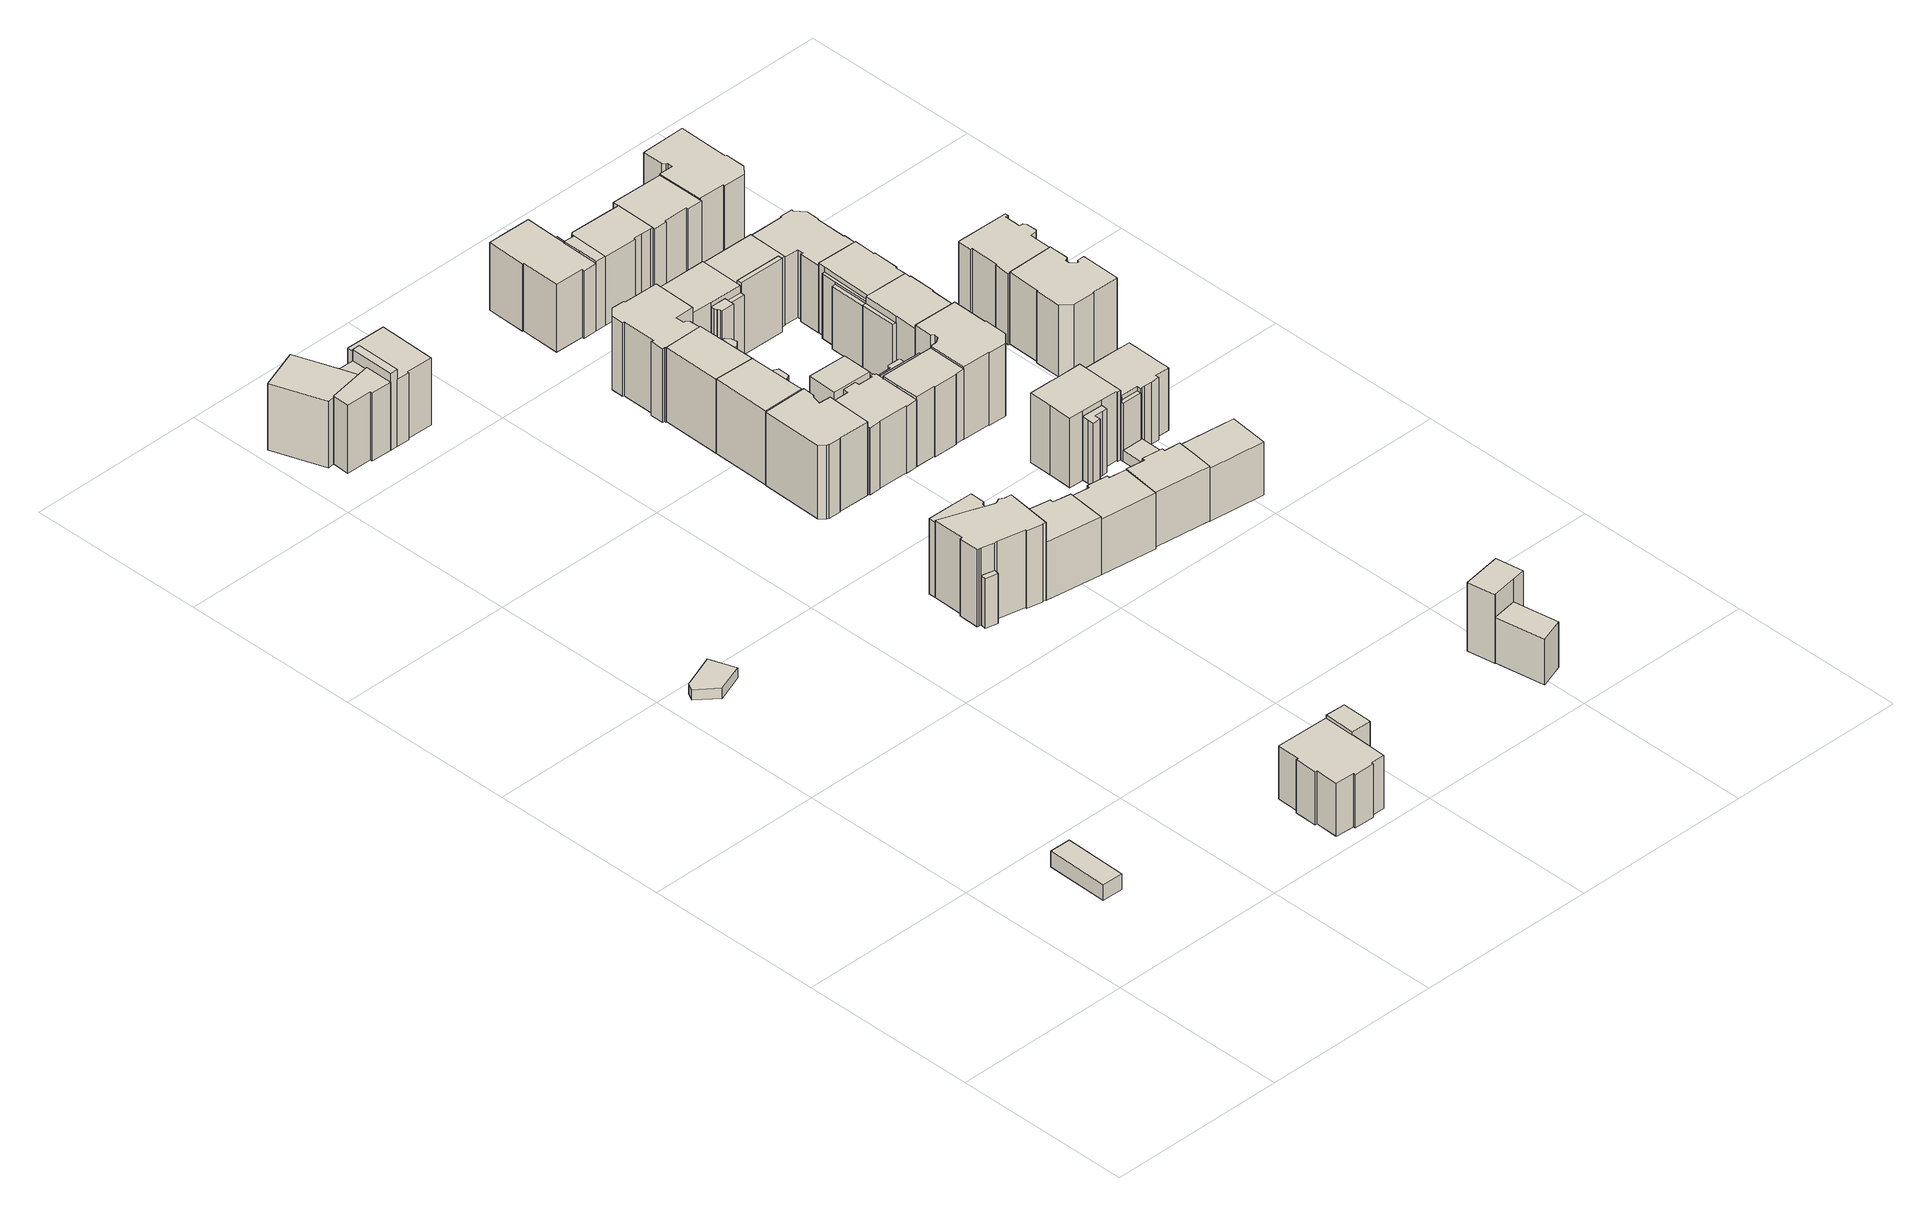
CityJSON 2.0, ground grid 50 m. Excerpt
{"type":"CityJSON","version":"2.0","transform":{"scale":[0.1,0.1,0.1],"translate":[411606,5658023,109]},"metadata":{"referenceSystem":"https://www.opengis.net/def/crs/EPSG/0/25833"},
"CityObjects":{
"building1":{"type":"Building","attributes":{"Dachtyp_tdc":"tdcPolyFlatRoof","Gemeindeschluessel":14612000,"Dachneigung":6.74,"QualitaetDacherkennung":90,"Geometrietyp2DReferenz":"3000","measuredHeight":4.83,"function":"31001_2000","roofType":"2100"},"geometry":[{"type":"Solid","lod":"1","boundaries":[[[[0,1,2,3]],[[4,5,6,7]],[[3,5,4,0]],[[2,6,5,3]],[[1,7,6,2]],[[0,4,7,1]]]]}]},
"building2":{"type":"Building","attributes":{"Dachtyp_tdc":"tdcPolyFlatRoof","Gemeindeschluessel":14612000,"Dachneigung":0,"QualitaetDacherkennung":0,"Geometrietyp2DReferenz":"3000","BezugspunktDach":"2000","measuredHeight":3,"function":"31001_9998"},"geometry":[{"type":"Solid","lod":"1","boundaries":[[[[8,9,10,11,12]],[[13,14,15,16,17]],[[12,14,13,8]],[[11,15,14,12]],[[10,16,15,11]],[[9,17,16,10]],[[8,13,17,9]]]]}]},
"building3":{"type":"Building","attributes":{"Gemeindeschluessel":14612000,"Geometrietyp2DReferenz":"3000","function":"31001_9998","roofType":"9999"},"children":["building3-1","building3-2"]},
"building3-1":{"type":"BuildingPart","attributes":{"Dachtyp_tdc":"tdcCutGableRoof","Dachneigung":0.061,"QualitaetDacherkennung":56,"Geometrietyp2DReferenz":"3000","measuredHeight":18.19,"roofType":"9999"},"parents":["building3"],"geometry":[{"type":"Solid","lod":"1","boundaries":[[[[18,19,20,21]],[[22,23,24,25]],[[21,23,22,18]],[[20,24,23,21]],[[19,25,24,20]],[[18,22,25,19]]]]}]},
"building3-2":{"type":"BuildingPart","attributes":{"Dachtyp_tdc":"tdcCutTentRoof","Dachneigung":0.005,"QualitaetDacherkennung":70,"Geometrietyp2DReferenz":"3000","measuredHeight":18.21,"roofType":"9999"},"parents":["building3"],"geometry":[{"type":"Solid","lod":"1","boundaries":[[[[26,27,28,29,30,31,32,33,34,35,36,37,38]],[[25,39,40,41,42,43,44,45,46,47,48,49,22]],[[38,39,25,26]],[[37,40,39,38]],[[36,41,40,37]],[[35,42,41,36]],[[34,43,42,35]],[[33,44,43,34]],[[32,45,44,33]],[[31,46,45,32]],[[30,47,46,31]],[[29,48,47,30]],[[28,49,48,29]],[[27,22,49,28]],[[26,25,22,27]]]]}]},
"building4":{"type":"Building","attributes":{"Gemeindeschluessel":14612000,"Geometrietyp2DReferenz":"3000","function":"31001_9998","roofType":"9999"},"children":["building4-1","building4-2","building4-3"]},
"building4-1":{"type":"BuildingPart","attributes":{"Dachtyp_tdc":"tdcPolyFlatRoof","Dachneigung":42.49,"QualitaetDacherkennung":87,"Geometrietyp2DReferenz":"3000","measuredHeight":21.3,"roofType":"2100"},"parents":["building4"],"geometry":[{"type":"Solid","lod":"1","boundaries":[[[[50,51,52,53]],[[54,55,56,57]],[[53,55,54,50]],[[52,56,55,53]],[[51,57,56,52]],[[50,54,57,51]]]]}]},
"building4-2":{"type":"BuildingPart","attributes":{"Dachtyp_tdc":"tdcHipAndGableRoof","Dachneigung":41.32,"QualitaetDacherkennung":69,"Geometrietyp2DReferenz":"3000","measuredHeight":22.02,"roofType":"5000"},"parents":["building4"],"geometry":[{"type":"Solid","lod":"1","boundaries":[[[[58,59,60,61,62,63]],[[64,65,57,56,66,67]],[[63,65,64,58]],[[62,57,65,63]],[[61,56,57,62]],[[60,66,56,61]],[[59,67,66,60]],[[58,64,67,59]]]]}]},
"building4-3":{"type":"BuildingPart","attributes":{"Dachtyp_tdc":"tdcPolyFlatRoof","Dachneigung":41.45,"QualitaetDacherkennung":49,"Geometrietyp2DReferenz":"3000","measuredHeight":23.12,"roofType":"2100"},"parents":["building4"],"geometry":[{"type":"Solid","lod":"1","boundaries":[[[[68,69,70,71,72,73]],[[66,55,74,75,76,77]],[[73,55,66,68]],[[72,74,55,73]],[[71,75,74,72]],[[70,76,75,71]],[[69,77,76,70]],[[68,66,77,69]]]]}]},
"building5":{"type":"Building","attributes":{"Gemeindeschluessel":14612000,"Geometrietyp2DReferenz":"3000","function":"31001_9998","roofType":"9999"},"children":["building5-1","building5-2"]},
"building5-1":{"type":"BuildingPart","attributes":{"Dachtyp_tdc":"tdcHipRoof","Dachneigung":43.79,"QualitaetDacherkennung":72,"Geometrietyp2DReferenz":"3000","measuredHeight":22.17,"roofType":"3200"},"parents":["building5"],"geometry":[{"type":"Solid","lod":"1","boundaries":[[[[78,79,80,81,82,83,84,85]],[[86,87,88,89,90,91,92,93]],[[85,87,86,78]],[[84,88,87,85]],[[83,89,88,84]],[[82,90,89,83]],[[81,91,90,82]],[[80,92,91,81]],[[79,93,92,80]],[[78,86,93,79]]]]}]},
"building5-2":{"type":"BuildingPart","attributes":{"Dachtyp_tdc":"tdcPolyFlatRoof","Dachneigung":42.35,"QualitaetDacherkennung":45,"Geometrietyp2DReferenz":"3000","measuredHeight":28.01,"roofType":"2100"},"parents":["building5"],"geometry":[{"type":"Solid","lod":"1","boundaries":[[[[94,95,96,97]],[[90,98,99,92]],[[97,98,90,94]],[[96,99,98,97]],[[95,92,99,96]],[[94,90,92,95]]]]}]},
"building6":{"type":"Building","attributes":{"Gemeindeschluessel":14612000,"Geometrietyp2DReferenz":"3000","function":"31001_9998","roofType":"9999"},"children":["building6-1","building6-2","building6-3"]},
"building6-1":{"type":"BuildingPart","attributes":{"Dachtyp_tdc":"tdcPolyFlatRoof","Dachneigung":0,"QualitaetDacherkennung":9,"Geometrietyp2DReferenz":"3000","measuredHeight":14.39,"roofType":"1000"},"parents":["building6"],"geometry":[{"type":"Solid","lod":"1","boundaries":[[[[100,101,102,103]],[[104,105,106,107]],[[103,105,104,100]],[[102,106,105,103]],[[101,107,106,102]],[[100,104,107,101]]]]}]},
"building6-2":{"type":"BuildingPart","attributes":{"Dachtyp_tdc":"tdcHipAndGableRoof","Dachneigung":23.8,"QualitaetDacherkennung":28,"Geometrietyp2DReferenz":"3000","measuredHeight":25.07,"roofType":"5000"},"parents":["building6"],"geometry":[{"type":"Solid","lod":"1","boundaries":[[[[108,109,110,111,112,113,114,115,116,117,118,119,120,121,122,123,124,125,126,127]],[[128,129,130,131,132,133,134,135,136,137,138,139,140,141,142,104,107,143,144,145]],[[127,129,128,108]],[[126,130,129,127]],[[125,131,130,126]],[[124,132,131,125]],[[123,133,132,124]],[[122,134,133,123]],[[121,135,134,122]],[[120,136,135,121]],[[119,137,136,120]],[[118,138,137,119]],[[117,139,138,118]],[[116,140,139,117]],[[115,141,140,116]],[[114,142,141,115]],[[113,104,142,114]],[[112,107,104,113]],[[111,143,107,112]],[[110,144,143,111]],[[109,145,144,110]],[[108,128,145,109]]]]}]},
"building6-3":{"type":"BuildingPart","attributes":{"Dachtyp_tdc":"tdcGableRoof","Dachneigung":32.92,"QualitaetDacherkennung":68,"Geometrietyp2DReferenz":"3000","measuredHeight":24.28,"roofType":"3100"},"parents":["building6"],"geometry":[{"type":"Solid","lod":"1","boundaries":[[[[146,147,148,149,150,151,152,153,154]],[[155,156,157,158,159,131,160,129,161]],[[154,156,155,146]],[[153,157,156,154]],[[152,158,157,153]],[[151,159,158,152]],[[150,131,159,151]],[[149,160,131,150]],[[148,129,160,149]],[[147,161,129,148]],[[146,155,161,147]]]]}]},
"building7":{"type":"Building","attributes":{"Dachtyp_tdc":"tdcGableRoof","Gemeindeschluessel":14612000,"Dachneigung":33.76,"QualitaetDacherkennung":46,"Geometrietyp2DReferenz":"3000","measuredHeight":19.02,"function":"31001_9998","roofType":"3100"},"geometry":[{"type":"Solid","lod":"1","boundaries":[[[[162,163,164,165,166,167,168,169,170,171]],[[172,173,174,175,176,177,178,179,180,181]],[[171,173,172,162]],[[170,174,173,171]],[[169,175,174,170]],[[168,176,175,169]],[[167,177,176,168]],[[166,178,177,167]],[[165,179,178,166]],[[164,180,179,165]],[[163,181,180,164]],[[162,172,181,163]]]]}]},
"building8":{"type":"Building","attributes":{"Dachtyp_tdc":"tdcFreeFormRoof","Gemeindeschluessel":14612000,"Dachneigung":35.32,"QualitaetDacherkennung":32,"Geometrietyp2DReferenz":"3000","measuredHeight":23.5,"function":"31001_9998","roofType":"5000"},"geometry":[{"type":"Solid","lod":"1","boundaries":[[[[182,183,184,185,186,187,188,189,190,191,192,193,194,195]],[[196,197,198,199,200,201,202,203,204,205,206,207,208,209]],[[195,197,196,182]],[[194,198,197,195]],[[193,199,198,194]],[[192,200,199,193]],[[191,201,200,192]],[[190,202,201,191]],[[189,203,202,190]],[[188,204,203,189]],[[187,205,204,188]],[[186,206,205,187]],[[185,207,206,186]],[[184,208,207,185]],[[183,209,208,184]],[[182,196,209,183]]]]}]},
"building9":{"type":"Building","attributes":{"Gemeindeschluessel":14612000,"Geometrietyp2DReferenz":"3000","function":"31001_9998","roofType":"9999"},"children":["building9-1","building9-2","building9-3"]},
"building9-1":{"type":"BuildingPart","attributes":{"Dachtyp_tdc":"tdcPolyFlatRoof","Dachneigung":0,"QualitaetDacherkennung":53,"Geometrietyp2DReferenz":"3000","measuredHeight":20.27,"roofType":"1000"},"parents":["building9"],"geometry":[{"type":"Solid","lod":"1","boundaries":[[[[210,211,212,213,214,215,216,217]],[[218,219,220,221,222,223,224,225]],[[217,219,218,210]],[[216,220,219,217]],[[215,221,220,216]],[[214,222,221,215]],[[213,223,222,214]],[[212,224,223,213]],[[211,225,224,212]],[[210,218,225,211]]]]}]},
"building9-2":{"type":"BuildingPart","attributes":{"Dachtyp_tdc":"tdcFreeFormRoof","Dachneigung":29.5,"QualitaetDacherkennung":93,"Geometrietyp2DReferenz":"3000","measuredHeight":20.99,"roofType":"5000"},"parents":["building9"],"geometry":[{"type":"Solid","lod":"1","boundaries":[[[[226,227,228,229,230,231]],[[232,233,234,235,220,219]],[[231,233,232,226]],[[230,234,233,231]],[[229,235,234,230]],[[228,220,235,229]],[[227,219,220,228]],[[226,232,219,227]]]]}]},
"building9-3":{"type":"BuildingPart","attributes":{"Dachtyp_tdc":"tdcGableRoof","Dachneigung":30.72,"QualitaetDacherkennung":89,"Geometrietyp2DReferenz":"3000","measuredHeight":23.36,"roofType":"3100"},"parents":["building9"],"geometry":[{"type":"Solid","lod":"1","boundaries":[[[[236,237,238,239,240]],[[241,225,224,242,243]],[[240,225,241,236]],[[239,224,225,240]],[[238,242,224,239]],[[237,243,242,238]],[[236,241,243,237]]]]}]},
"building10":{"type":"Building","attributes":{"Gemeindeschluessel":14612000,"Geometrietyp2DReferenz":"3000","function":"31001_9998","roofType":"9999"},"children":["building10-1","building10-2","building10-3"]},
"building10-1":{"type":"BuildingPart","attributes":{"Dachtyp_tdc":"tdcFreeFormRoof","Dachneigung":29.27,"QualitaetDacherkennung":73,"Geometrietyp2DReferenz":"3000","measuredHeight":21.09,"roofType":"5000"},"parents":["building10"],"geometry":[{"type":"Solid","lod":"1","boundaries":[[[[244,245,246,247,248,249]],[[250,251,252,253,254,255]],[[249,251,250,244]],[[248,252,251,249]],[[247,253,252,248]],[[246,254,253,247]],[[245,255,254,246]],[[244,250,255,245]]]]}]},
"building10-2":{"type":"BuildingPart","attributes":{"Dachtyp_tdc":"tdcPolyFlatRoof","Dachneigung":0,"QualitaetDacherkennung":80,"Geometrietyp2DReferenz":"3000","measuredHeight":20.28,"roofType":"1000"},"parents":["building10"],"geometry":[{"type":"Solid","lod":"1","boundaries":[[[[256,257,258,210,259,260,261]],[[262,263,250,255,218,264,265]],[[261,263,262,256]],[[260,250,263,261]],[[259,255,250,260]],[[210,218,255,259]],[[258,264,218,210]],[[257,265,264,258]],[[256,262,265,257]]]]}]},
"building10-3":{"type":"BuildingPart","attributes":{"Dachtyp_tdc":"tdcGableRoof","Dachneigung":29.33,"QualitaetDacherkennung":86,"Geometrietyp2DReferenz":"3000","measuredHeight":23.15,"roofType":"3100"},"parents":["building10"],"geometry":[{"type":"Solid","lod":"1","boundaries":[[[[266,267,268,269]],[[241,270,271,264]],[[269,270,241,266]],[[268,271,270,269]],[[267,264,271,268]],[[266,241,264,267]]]]}]},
"building11":{"type":"Building","attributes":{"Dachtyp_tdc":"tdcGableRoof","Gemeindeschluessel":14612000,"Dachneigung":30.55,"QualitaetDacherkennung":45,"Geometrietyp2DReferenz":"3000","measuredHeight":18.77,"function":"31001_9998","roofType":"3100"},"geometry":[{"type":"Solid","lod":"1","boundaries":[[[[272,273,274,275,276,277,278,279,280,281]],[[176,175,282,283,284,285,286,287,288,177]],[[281,175,176,272]],[[280,282,175,281]],[[279,283,282,280]],[[278,284,283,279]],[[277,285,284,278]],[[276,286,285,277]],[[275,287,286,276]],[[274,288,287,275]],[[273,177,288,274]],[[272,176,177,273]]]]}]},
"building12":{"type":"Building","attributes":{"Dachtyp_tdc":"tdcFreeFormRoof","Gemeindeschluessel":14612000,"Dachneigung":30.35,"QualitaetDacherkennung":83,"Geometrietyp2DReferenz":"3000","measuredHeight":21.6,"function":"31001_9998","roofType":"5000"},"geometry":[{"type":"Solid","lod":"1","boundaries":[[[[289,290,291,292,293,294,295,296,297,298,299,300,301,302,303,304,305,306,307,308,309]],[[310,311,312,313,314,315,316,317,318,319,320,321,322,323,324,325,326,327,328,329,330]],[[309,311,310,289]],[[308,312,311,309]],[[307,313,312,308]],[[306,314,313,307]],[[305,315,314,306]],[[304,316,315,305]],[[303,317,316,304]],[[302,318,317,303]],[[301,319,318,302]],[[300,320,319,301]],[[299,321,320,300]],[[298,322,321,299]],[[297,323,322,298]],[[296,324,323,297]],[[295,325,324,296]],[[294,326,325,295]],[[293,327,326,294]],[[292,328,327,293]],[[291,329,328,292]],[[290,330,329,291]],[[289,310,330,290]]]]}]},
"building13":{"type":"Building","attributes":{"Dachtyp_tdc":"tdcFreeFormRoof","Gemeindeschluessel":14612000,"Dachneigung":14.75,"QualitaetDacherkennung":33,"Geometrietyp2DReferenz":"3000","measuredHeight":23.11,"function":"31001_9998","roofType":"5000"},"geometry":[{"type":"Solid","lod":"1","boundaries":[[[[331,332,333,334,335,336,337,338,339,340,341,342,343,344,345,346,347,348]],[[349,350,351,352,353,354,355,356,357,358,359,360,361,362,363,364,365,366]],[[348,350,349,331]],[[347,351,350,348]],[[346,352,351,347]],[[345,353,352,346]],[[344,354,353,345]],[[343,355,354,344]],[[342,356,355,343]],[[341,357,356,342]],[[340,358,357,341]],[[339,359,358,340]],[[338,360,359,339]],[[337,361,360,338]],[[336,362,361,337]],[[335,363,362,336]],[[334,364,363,335]],[[333,365,364,334]],[[332,366,365,333]],[[331,349,366,332]]]]}]},
"building14":{"type":"Building","attributes":{"Dachtyp_tdc":"tdcPolyFlatRoof","Gemeindeschluessel":14612000,"Dachneigung":0,"QualitaetDacherkennung":71,"Geometrietyp2DReferenz":"3000","measuredHeight":13.21,"function":"31001_2000","roofType":"1000"},"geometry":[{"type":"Solid","lod":"1","boundaries":[[[[367,368,369,370]],[[371,372,373,374]],[[370,372,371,367]],[[369,373,372,370]],[[368,374,373,369]],[[367,371,374,368]]]]}]},
"building15":{"type":"Building","attributes":{"Dachtyp_tdc":"tdcPolyFlatRoof","Gemeindeschluessel":14612000,"Dachneigung":5.92,"QualitaetDacherkennung":74,"Geometrietyp2DReferenz":"3000","measuredHeight":20.25,"function":"31001_2000","roofType":"2100"},"geometry":[{"type":"Solid","lod":"1","boundaries":[[[[375,376,377,378,379,380]],[[381,382,383,384,385,386]],[[380,382,381,375]],[[379,383,382,380]],[[378,384,383,379]],[[377,385,384,378]],[[376,386,385,377]],[[375,381,386,376]]]]}]},
"building16":{"type":"Building","attributes":{"Gemeindeschluessel":14612000,"Geometrietyp2DReferenz":"3000","function":"31001_9998","roofType":"9999"},"children":["building16-1","building16-2"]},
"building16-1":{"type":"BuildingPart","attributes":{"Dachtyp_tdc":"tdcPolyFlatRoof","Dachneigung":5.54,"QualitaetDacherkennung":67,"Geometrietyp2DReferenz":"3000","measuredHeight":2.91,"roofType":"2100"},"parents":["building16"],"geometry":[{"type":"Solid","lod":"1","boundaries":[[[[387,388,389,390]],[[391,392,393,394]],[[390,392,391,387]],[[389,393,392,390]],[[388,394,393,389]],[[387,391,394,388]]]]}]},
"building16-2":{"type":"BuildingPart","attributes":{"Dachtyp_tdc":"tdcPolyFlatRoof","Dachneigung":0,"QualitaetDacherkennung":59,"Geometrietyp2DReferenz":"3000","measuredHeight":2.88,"roofType":"1000"},"parents":["building16"],"geometry":[{"type":"Solid","lod":"1","boundaries":[[[[395,396,397,398,399]],[[400,401,402,394,393]],[[399,401,400,395]],[[398,402,401,399]],[[397,394,402,398]],[[396,393,394,397]],[[395,400,393,396]]]]}]},
"building17":{"type":"Building","attributes":{"Dachtyp_tdc":"tdcGableRoof","Gemeindeschluessel":14612000,"Dachneigung":31.24,"QualitaetDacherkennung":45,"Geometrietyp2DReferenz":"3000","measuredHeight":17.64,"function":"31001_9998","roofType":"3100"},"geometry":[{"type":"Solid","lod":"1","boundaries":[[[[403,404,405,406,407,408,409,410,411,412]],[[413,414,415,416,417,418,419,420,421,422]],[[412,414,413,403]],[[411,415,414,412]],[[410,416,415,411]],[[409,417,416,410]],[[408,418,417,409]],[[407,419,418,408]],[[406,420,419,407]],[[405,421,420,406]],[[404,422,421,405]],[[403,413,422,404]]]]}]},
"building18":{"type":"Building","attributes":{"Gemeindeschluessel":14612000,"Geometrietyp2DReferenz":"3000","function":"31001_9998","roofType":"9999"},"children":["building18-1","building18-2","building18-3"]},
"building18-1":{"type":"BuildingPart","attributes":{"Dachtyp_tdc":"tdcPolyFlatRoof","Dachneigung":39.55,"QualitaetDacherkennung":62,"Geometrietyp2DReferenz":"3000","measuredHeight":19.07,"roofType":"2100"},"parents":["building18"],"geometry":[{"type":"Solid","lod":"1","boundaries":[[[[423,424,425,426,427,428,429]],[[430,431,432,433,434,435,436]],[[429,431,430,423]],[[428,432,431,429]],[[427,433,432,428]],[[426,434,433,427]],[[425,435,434,426]],[[424,436,435,425]],[[423,430,436,424]]]]}]},
"building18-2":{"type":"BuildingPart","attributes":{"Dachtyp_tdc":"tdcGableRoof","Dachneigung":46.96,"QualitaetDacherkennung":78,"Geometrietyp2DReferenz":"3000","measuredHeight":22.94,"roofType":"3100"},"parents":["building18"],"geometry":[{"type":"Solid","lod":"1","boundaries":[[[[437,438,439,440,441,442,443,444,445]],[[446,447,448,449,450,451,452,436,435]],[[445,447,446,437]],[[444,448,447,445]],[[443,449,448,444]],[[442,450,449,443]],[[441,451,450,442]],[[440,452,451,441]],[[439,436,452,440]],[[438,435,436,439]],[[437,446,435,438]]]]}]},
"building18-3":{"type":"BuildingPart","attributes":{"Dachtyp_tdc":"tdcHipAndGableRoof","Dachneigung":43.95,"QualitaetDacherkennung":66,"Geometrietyp2DReferenz":"3000","measuredHeight":22.92,"roofType":"5000"},"parents":["building18"],"geometry":[{"type":"Solid","lod":"1","boundaries":[[[[453,454,455,456,457,458,459,460,461,462,463]],[[464,465,466,430,467,451,468,469,470,471,472]],[[463,465,464,453]],[[462,466,465,463]],[[461,430,466,462]],[[460,467,430,461]],[[459,451,467,460]],[[458,468,451,459]],[[457,469,468,458]],[[456,470,469,457]],[[455,471,470,456]],[[454,472,471,455]],[[453,464,472,454]]]]}]},
"building19":{"type":"Building","attributes":{"Gemeindeschluessel":14612000,"Geometrietyp2DReferenz":"3000","function":"31001_9998","roofType":"9999"},"children":["building19-1","building19-2","building19-3"]},
"building19-1":{"type":"BuildingPart","attributes":{"Dachtyp_tdc":"tdcFreeFormRoof","Dachneigung":62.9,"QualitaetDacherkennung":23,"Geometrietyp2DReferenz":"3000","measuredHeight":19.61,"roofType":"5000"},"parents":["building19"],"geometry":[{"type":"Solid","lod":"1","boundaries":[[[[473,474,475,476,477,478,479,480]],[[481,482,321,483,484,485,486,487]],[[480,482,481,473]],[[479,321,482,480]],[[478,483,321,479]],[[477,484,483,478]],[[476,485,484,477]],[[475,486,485,476]],[[474,487,486,475]],[[473,481,487,474]]]]}]},
"building19-2":{"type":"BuildingPart","attributes":{"Dachtyp_tdc":"tdcGableRoof","Dachneigung":30.04,"QualitaetDacherkennung":86,"Geometrietyp2DReferenz":"3000","measuredHeight":22.16,"roofType":"3100"},"parents":["building19"],"geometry":[{"type":"Solid","lod":"1","boundaries":[[[[488,489,490,491,492,493,494,495,496,497,498]],[[499,500,501,502,503,504,505,322,506,507,508]],[[498,500,499,488]],[[497,501,500,498]],[[496,502,501,497]],[[495,503,502,496]],[[494,504,503,495]],[[493,505,504,494]],[[492,322,505,493]],[[491,506,322,492]],[[490,507,506,491]],[[489,508,507,490]],[[488,499,508,489]]]]}]},
"building19-3":{"type":"BuildingPart","attributes":{"Dachtyp_tdc":"tdcPolyFlatRoof","Dachneigung":29.62,"QualitaetDacherkennung":59,"Geometrietyp2DReferenz":"3000","measuredHeight":19.59,"roofType":"2100"},"parents":["building19"],"geometry":[{"type":"Solid","lod":"1","boundaries":[[[[509,510,511,512,513]],[[507,482,481,514,508]],[[513,482,507,509]],[[512,481,482,513]],[[511,514,481,512]],[[510,508,514,511]],[[509,507,508,510]]]]}]},
"building20":{"type":"Building","attributes":{"Gemeindeschluessel":14612000,"Geometrietyp2DReferenz":"3000","function":"31001_9998","roofType":"9999"},"children":["building20-1","building20-2","building20-3"]},
"building20-1":{"type":"BuildingPart","attributes":{"Dachtyp_tdc":"tdcGableRoof","Dachneigung":22.65,"QualitaetDacherkennung":37,"Geometrietyp2DReferenz":"3000","measuredHeight":19.64,"roofType":"3100"},"parents":["building20"],"geometry":[{"type":"Solid","lod":"1","boundaries":[[[[515,516,517,518,519,520,521,522,523,524]],[[525,526,527,528,529,530,531,532,533,534]],[[524,526,525,515]],[[523,527,526,524]],[[522,528,527,523]],[[521,529,528,522]],[[520,530,529,521]],[[519,531,530,520]],[[518,532,531,519]],[[517,533,532,518]],[[516,534,533,517]],[[515,525,534,516]]]]}]},
"building20-2":{"type":"BuildingPart","attributes":{"Dachtyp_tdc":"tdcGableRoof","Dachneigung":30.23,"QualitaetDacherkennung":62,"Geometrietyp2DReferenz":"3000","measuredHeight":22.25,"roofType":"3100"},"parents":["building20"],"geometry":[{"type":"Solid","lod":"1","boundaries":[[[[535,536,537,538,539]],[[540,541,525,542,543]],[[539,541,540,535]],[[538,525,541,539]],[[537,542,525,538]],[[536,543,542,537]],[[535,540,543,536]]]]}]},
"building20-3":{"type":"BuildingPart","attributes":{"Dachtyp_tdc":"tdcPolyFlatRoof","Dachneigung":53.94,"QualitaetDacherkennung":53,"Geometrietyp2DReferenz":"3000","measuredHeight":19.21,"roofType":"2100"},"parents":["building20"],"geometry":[{"type":"Solid","lod":"1","boundaries":[[[[544,545,546,547]],[[527,526,541,548]],[[547,526,527,544]],[[546,541,526,547]],[[545,548,541,546]],[[544,527,548,545]]]]}]},
"building21":{"type":"Building","attributes":{"Dachtyp_tdc":"tdcPolyFlatRoof","Gemeindeschluessel":14612000,"Dachneigung":14.79,"QualitaetDacherkennung":76,"Geometrietyp2DReferenz":"3000","measuredHeight":7.62,"function":"31001_9998","roofType":"2100"},"geometry":[{"type":"Solid","lod":"1","boundaries":[[[[549,550,551,552]],[[553,554,555,556]],[[552,554,553,549]],[[551,555,554,552]],[[550,556,555,551]],[[549,553,556,550]]]]}]},
"building22":{"type":"Building","attributes":{"Gemeindeschluessel":14612000,"Geometrietyp2DReferenz":"3000","function":"31001_9998","roofType":"9999"},"children":["building22-1","building22-2"]},
"building22-1":{"type":"BuildingPart","attributes":{"Dachtyp_tdc":"tdcFreeFormRoof","Dachneigung":44.41,"QualitaetDacherkennung":15,"Geometrietyp2DReferenz":"3000","measuredHeight":19.78,"roofType":"5000"},"parents":["building22"],"geometry":[{"type":"Solid","lod":"1","boundaries":[[[[557,558,559,560,561,562,563,564,565]],[[566,567,568,569,570,571,572,573,574]],[[565,567,566,557]],[[564,568,567,565]],[[563,569,568,564]],[[562,570,569,563]],[[561,571,570,562]],[[560,572,571,561]],[[559,573,572,560]],[[558,574,573,559]],[[557,566,574,558]]]]}]},
"building22-2":{"type":"BuildingPart","attributes":{"Dachtyp_tdc":"tdcGableRoof","Dachneigung":33.05,"QualitaetDacherkennung":78,"Geometrietyp2DReferenz":"3000","measuredHeight":22.33,"roofType":"3100"},"parents":["building22"],"geometry":[{"type":"Solid","lod":"1","boundaries":[[[[575,576,577,578,579,580,581,582,583,584,585,586]],[[587,574,573,588,589,590,591,592,593,594,595,596]],[[586,574,587,575]],[[585,573,574,586]],[[584,588,573,585]],[[583,589,588,584]],[[582,590,589,583]],[[581,591,590,582]],[[580,592,591,581]],[[579,593,592,580]],[[578,594,593,579]],[[577,595,594,578]],[[576,596,595,577]],[[575,587,596,576]]]]}]},
"building23":{"type":"Building","attributes":{"Dachtyp_tdc":"tdcFreeFormRoof","Gemeindeschluessel":14612000,"Dachneigung":40.76,"QualitaetDacherkennung":70,"Geometrietyp2DReferenz":"3000","measuredHeight":22.9,"function":"31001_9998","roofType":"5000"},"geometry":[{"type":"Solid","lod":"1","boundaries":[[[[597,598,599,600,601,602,603,604,605,606,607]],[[450,448,608,609,610,611,612,613,614,615,616]],[[607,448,450,597]],[[606,608,448,607]],[[605,609,608,606]],[[604,610,609,605]],[[603,611,610,604]],[[602,612,611,603]],[[601,613,612,602]],[[600,614,613,601]],[[599,615,614,600]],[[598,616,615,599]],[[597,450,616,598]]]]}]},
"building24":{"type":"Building","attributes":{"Dachtyp_tdc":"tdcGableRoof","Gemeindeschluessel":14612000,"Dachneigung":31.15,"QualitaetDacherkennung":67,"Geometrietyp2DReferenz":"3000","measuredHeight":17.13,"function":"31001_9998","roofType":"3100"},"geometry":[{"type":"Solid","lod":"1","boundaries":[[[[617,618,619,620]],[[621,622,623,624]],[[620,622,621,617]],[[619,623,622,620]],[[618,624,623,619]],[[617,621,624,618]]]]}]},
"building25":{"type":"Building","attributes":{"Dachtyp_tdc":"tdcFreeFormRoof","Gemeindeschluessel":14612000,"Dachneigung":42.02,"QualitaetDacherkennung":23,"Geometrietyp2DReferenz":"3000","measuredHeight":24.16,"function":"31001_9998","roofType":"5000"},"geometry":[{"type":"Solid","lod":"1","boundaries":[[[[625,626,627,628,629,630,631,632,633,634,635,636,637,638]],[[639,640,641,642,643,644,645,646,647,648,649,650,651,652]],[[638,640,639,625]],[[637,641,640,638]],[[636,642,641,637]],[[635,643,642,636]],[[634,644,643,635]],[[633,645,644,634]],[[632,646,645,633]],[[631,647,646,632]],[[630,648,647,631]],[[629,649,648,630]],[[628,650,649,629]],[[627,651,650,628]],[[626,652,651,627]],[[625,639,652,626]]]]}]},
"building26":{"type":"Building","attributes":{"Gemeindeschluessel":14612000,"Geometrietyp2DReferenz":"3000","function":"31001_9998","roofType":"9999"},"children":["building26-1","building26-2"]},
"building26-1":{"type":"BuildingPart","attributes":{"Dachtyp_tdc":"tdcGableRoof","Dachneigung":69.28,"QualitaetDacherkennung":11,"Geometrietyp2DReferenz":"3000","measuredHeight":6.14,"roofType":"3100"},"parents":["building26"],"geometry":[{"type":"Solid","lod":"1","boundaries":[[[[653,654,655,656]],[[657,658,659,660]],[[656,658,657,653]],[[655,659,658,656]],[[654,660,659,655]],[[653,657,660,654]]]]}]},
"building26-2":{"type":"BuildingPart","attributes":{"Dachtyp_tdc":"tdcPolyFlatRoof","Dachneigung":0,"QualitaetDacherkennung":26,"Geometrietyp2DReferenz":"3000","measuredHeight":16.84,"roofType":"1000"},"parents":["building26"],"geometry":[{"type":"Solid","lod":"1","boundaries":[[[[661,662,663,664,665,666]],[[660,667,668,669,670,671]],[[666,667,660,661]],[[665,668,667,666]],[[664,669,668,665]],[[663,670,669,664]],[[662,671,670,663]],[[661,660,671,662]]]]}]},
"building27":{"type":"Building","attributes":{"Gemeindeschluessel":14612000,"Geometrietyp2DReferenz":"3000","function":"31001_9998","roofType":"9999"},"children":["building27-1","building27-2"]},
"building27-1":{"type":"BuildingPart","attributes":{"Dachtyp_tdc":"tdcGableRoof","Dachneigung":30.6,"QualitaetDacherkennung":77,"Geometrietyp2DReferenz":"3000","measuredHeight":21.9,"roofType":"3100"},"parents":["building27"],"geometry":[{"type":"Solid","lod":"1","boundaries":[[[[672,673,674,675]],[[676,677,540,678]],[[675,677,676,672]],[[674,540,677,675]],[[673,678,540,674]],[[672,676,678,673]]]]}]},
"building27-2":{"type":"BuildingPart","attributes":{"Dachtyp_tdc":"tdcPolyFlatRoof","Dachneigung":12.66,"QualitaetDacherkennung":42,"Geometrietyp2DReferenz":"3000","measuredHeight":21.29,"roofType":"2100"},"parents":["building27"],"geometry":[{"type":"Solid","lod":"1","boundaries":[[[[679,680,681,682]],[[683,677,684,685]],[[682,677,683,679]],[[681,684,677,682]],[[680,685,684,681]],[[679,683,685,680]]]]}]},
"building28":{"type":"Building","attributes":{"Gemeindeschluessel":14612000,"Geometrietyp2DReferenz":"3000","function":"31001_9998","roofType":"9999"},"children":["building28-1","building28-2"]},
"building28-1":{"type":"BuildingPart","attributes":{"Dachtyp_tdc":"tdcGableRoof","Dachneigung":29.46,"QualitaetDacherkennung":74,"Geometrietyp2DReferenz":"3000","measuredHeight":22.21,"roofType":"3100"},"parents":["building28"],"geometry":[{"type":"Solid","lod":"1","boundaries":[[[[686,687,688,689,690,691,692,693,694,695,696]],[[697,698,699,700,701,702,703,704,705,706,707]],[[696,698,697,686]],[[695,699,698,696]],[[694,700,699,695]],[[693,701,700,694]],[[692,702,701,693]],[[691,703,702,692]],[[690,704,703,691]],[[689,705,704,690]],[[688,706,705,689]],[[687,707,706,688]],[[686,697,707,687]]]]}]},
"building28-2":{"type":"BuildingPart","attributes":{"Dachtyp_tdc":"tdcPolyFlatRoof","Dachneigung":44.05,"QualitaetDacherkennung":37,"Geometrietyp2DReferenz":"3000","measuredHeight":18.62,"roofType":"2100"},"parents":["building28"],"geometry":[{"type":"Solid","lod":"1","boundaries":[[[[708,709,710,711]],[[712,704,703,713]],[[711,704,712,708]],[[710,703,704,711]],[[709,713,703,710]],[[708,712,713,709]]]]}]},
"building29":{"type":"Building","attributes":{"Dachtyp_tdc":"tdcFreeFormRoof","Gemeindeschluessel":14612000,"Dachneigung":0.354,"QualitaetDacherkennung":65,"Geometrietyp2DReferenz":"3000","measuredHeight":20.49,"function":"31001_9998","roofType":"5000"},"geometry":[{"type":"Solid","lod":"1","boundaries":[[[[714,715,716,717,718,719,720,721,722,723,724,725,726,727,728,729,730,731,732]],[[670,669,668,667,733,734,735,736,737,738,739,740,741,742,743,744,745,657,671]],[[732,669,670,714]],[[731,668,669,732]],[[730,667,668,731]],[[729,733,667,730]],[[728,734,733,729]],[[727,735,734,728]],[[726,736,735,727]],[[725,737,736,726]],[[724,738,737,725]],[[723,739,738,724]],[[722,740,739,723]],[[721,741,740,722]],[[720,742,741,721]],[[719,743,742,720]],[[718,744,743,719]],[[717,745,744,718]],[[716,657,745,717]],[[715,671,657,716]],[[714,670,671,715]]]]}]},
"building30":{"type":"Building","attributes":{"Gemeindeschluessel":14612000,"Geometrietyp2DReferenz":"3000","function":"31001_9998","roofType":"9999"},"children":["building30-1","building30-2","building30-3"]},
"building30-1":{"type":"BuildingPart","attributes":{"Dachtyp_tdc":"tdcPolyFlatRoof","Dachneigung":48.71,"QualitaetDacherkennung":31,"Geometrietyp2DReferenz":"3000","measuredHeight":18.68,"roofType":"2100"},"parents":["building30"],"geometry":[{"type":"Solid","lod":"1","boundaries":[[[[746,747,748,749]],[[750,751,752,753]],[[749,751,750,746]],[[748,752,751,749]],[[747,753,752,748]],[[746,750,753,747]]]]}]},
"building30-2":{"type":"BuildingPart","attributes":{"Dachtyp_tdc":"tdcGableRoof","Dachneigung":32.9,"QualitaetDacherkennung":87,"Geometrietyp2DReferenz":"3000","measuredHeight":22.2,"roofType":"3100"},"parents":["building30"],"geometry":[{"type":"Solid","lod":"1","boundaries":[[[[754,755,756,757,758,759,760,761,762,763,764]],[[765,766,767,768,769,770,771,772,773,774,775]],[[764,766,765,754]],[[763,767,766,764]],[[762,768,767,763]],[[761,769,768,762]],[[760,770,769,761]],[[759,771,770,760]],[[758,772,771,759]],[[757,773,772,758]],[[756,774,773,757]],[[755,775,774,756]],[[754,765,775,755]]]]}]},
"building30-3":{"type":"BuildingPart","attributes":{"Dachtyp_tdc":"tdcPolyFlatRoof","Dachneigung":0,"QualitaetDacherkennung":53,"Geometrietyp2DReferenz":"3000","measuredHeight":18.77,"roofType":"1000"},"parents":["building30"],"geometry":[{"type":"Solid","lod":"1","boundaries":[[[[776,777,778,779,780]],[[781,775,774,752,751]],[[780,775,781,776]],[[779,774,775,780]],[[778,752,774,779]],[[777,751,752,778]],[[776,781,751,777]]]]}]},
"building31":{"type":"Building","attributes":{"Gemeindeschluessel":14612000,"Geometrietyp2DReferenz":"3000","function":"31001_9998","roofType":"9999"},"children":["building31-1","building31-2"]},
"building31-1":{"type":"BuildingPart","attributes":{"Dachtyp_tdc":"tdcPolyFlatRoof","Dachneigung":0,"QualitaetDacherkennung":0,"Geometrietyp2DReferenz":"3000","measuredHeight":3,"roofType":"9999"},"parents":["building31"],"geometry":[{"type":"Solid","lod":"1","boundaries":[[[[782,783,784,785,786,787]],[[788,789,790,791,792,793]],[[787,789,788,782]],[[786,790,789,787]],[[785,791,790,786]],[[784,792,791,785]],[[783,793,792,784]],[[782,788,793,783]]]]}]},
"building31-2":{"type":"BuildingPart","attributes":{"Dachtyp_tdc":"tdcGableRoof","Dachneigung":31.3,"QualitaetDacherkennung":83,"Geometrietyp2DReferenz":"3000","measuredHeight":22.3,"roofType":"3100"},"parents":["building31"],"geometry":[{"type":"Solid","lod":"1","boundaries":[[[[794,795,603,796,602,797,798,799,800,801,802,803,804,805]],[[793,806,807,808,809,810,811,812,813,814,815,816,817,788]],[[805,806,793,794]],[[804,807,806,805]],[[803,808,807,804]],[[802,809,808,803]],[[801,810,809,802]],[[800,811,810,801]],[[799,812,811,800]],[[798,813,812,799]],[[797,814,813,798]],[[602,815,814,797]],[[796,816,815,602]],[[603,817,816,796]],[[795,788,817,603]],[[794,793,788,795]]]]}]},
"building32":{"type":"Building","attributes":{"Dachtyp_tdc":"tdcFreeFormRoof","Gemeindeschluessel":14612000,"Dachneigung":39.89,"QualitaetDacherkennung":31,"Geometrietyp2DReferenz":"3000","measuredHeight":21.89,"function":"31001_9998","roofType":"5000"},"geometry":[{"type":"Solid","lod":"1","boundaries":[[[[818,819,820,821,822,823,824,825,826,827,828,829,830,831,832,833,834]],[[835,836,837,838,839,840,841,842,843,844,845,846,847,848,849,850,851]],[[834,836,835,818]],[[833,837,836,834]],[[832,838,837,833]],[[831,839,838,832]],[[830,840,839,831]],[[829,841,840,830]],[[828,842,841,829]],[[827,843,842,828]],[[826,844,843,827]],[[825,845,844,826]],[[824,846,845,825]],[[823,847,846,824]],[[822,848,847,823]],[[821,849,848,822]],[[820,850,849,821]],[[819,851,850,820]],[[818,835,851,819]]]]}]},
"building33":{"type":"Building","attributes":{"Dachtyp_tdc":"tdcFreeFormRoof","Gemeindeschluessel":14612000,"Dachneigung":40.44,"QualitaetDacherkennung":24,"Geometrietyp2DReferenz":"3000","measuredHeight":26.14,"function":"31001_9998","roofType":"5000"},"geometry":[{"type":"Solid","lod":"1","boundaries":[[[[852,853,854,855,856,857,858,859,860,861,862,863,864,865,866]],[[867,868,869,870,871,872,873,874,875,876,877,878,879,880,881]],[[866,868,867,852]],[[865,869,868,866]],[[864,870,869,865]],[[863,871,870,864]],[[862,872,871,863]],[[861,873,872,862]],[[860,874,873,861]],[[859,875,874,860]],[[858,876,875,859]],[[857,877,876,858]],[[856,878,877,857]],[[855,879,878,856]],[[854,880,879,855]],[[853,881,880,854]],[[852,867,881,853]]]]}]},
"building34":{"type":"Building","attributes":{"Dachtyp_tdc":"tdcPolyFlatRoof","Gemeindeschluessel":14612000,"Dachneigung":0,"QualitaetDacherkennung":54,"Geometrietyp2DReferenz":"3000","measuredHeight":20.86,"function":"31001_9998","roofType":"1000"},"geometry":[{"type":"Solid","lod":"1","boundaries":[[[[882,883,884,885,886,887,888,889,890,891,892,893,894,895,896,897,898]],[[899,900,901,902,903,904,905,906,907,908,909,910,911,912,913,914,915]],[[898,900,899,882]],[[897,901,900,898]],[[896,902,901,897]],[[895,903,902,896]],[[894,904,903,895]],[[893,905,904,894]],[[892,906,905,893]],[[891,907,906,892]],[[890,908,907,891]],[[889,909,908,890]],[[888,910,909,889]],[[887,911,910,888]],[[886,912,911,887]],[[885,913,912,886]],[[884,914,913,885]],[[883,915,914,884]],[[882,899,915,883]]]]}]},
"building35":{"type":"Building","attributes":{"Dachtyp_tdc":"tdcPolyFlatRoof","Gemeindeschluessel":14612000,"Dachneigung":0,"QualitaetDacherkennung":65,"Geometrietyp2DReferenz":"3000","measuredHeight":20.6,"function":"31001_9998","roofType":"1000"},"geometry":[{"type":"Solid","lod":"1","boundaries":[[[[916,917,918,919,920,921,922,923,924,925,926,927,928,929,930,931,932,933]],[[934,935,936,937,938,939,940,941,942,943,944,945,946,947,948,949,950,951]],[[933,935,934,916]],[[932,936,935,933]],[[931,937,936,932]],[[930,938,937,931]],[[929,939,938,930]],[[928,940,939,929]],[[927,941,940,928]],[[926,942,941,927]],[[925,943,942,926]],[[924,944,943,925]],[[923,945,944,924]],[[922,946,945,923]],[[921,947,946,922]],[[920,948,947,921]],[[919,949,948,920]],[[918,950,949,919]],[[917,951,950,918]],[[916,934,951,917]]]]}]}
},
"vertices":[
[226,220,86],[230,394,86],[171,395,86],[167,221,86],[226,220,41],[167,221,41],[171,395,41],[230,394,41],
[27,1413,72],[81,1368,72],[159,1397,72],[133,1469,72],[38,1434,72],[27,1413,42],[38,1434,42],[133,1469,42],[159,1397,42],[81,1368,42],
[873,207,198],[871,121,198],[928,120,198],[930,205,198],[873,207,36],[930,205,36],[928,120,36],[871,121,36],
[871,121,190],[873,207,190],[723,210,190],[721,145,190],[715,145,190],[713,82,190],[719,82,190],[718,18,190],[771,16,190],[771,10,190],[828,9,190],[828,16,190],[868,15,190],[868,15,36],[828,16,36],[828,9,36],[771,10,36],[771,16,36],[718,18,36],[719,82,36],[713,82,36],[715,145,36],[721,145,36],[723,210,36],
[202,2686,228],[155,2687,228],[173,2635,228],[201,2640,228],[202,2686,38],[201,2640,38],[173,2635,38],[155,2687,38],
[2,2761,231],[53,2615,231],[72,2618,231],[173,2635,231],[155,2687,231],[115,2801,231],[2,2761,38],[115,2801,38],[72,2618,38],[53,2615,38],
[72,2618,235],[69,2570,235],[142,2569,235],[142,2563,235],[200,2562,235],[201,2640,235],[200,2562,38],[142,2563,38],[142,2569,38],[69,2570,38],
[337,2723,231],[224,2725,231],[223,2686,231],[221,2567,231],[221,2562,231],[258,2561,231],[258,2566,231],[333,2564,231],[337,2723,37],[333,2564,37],[258,2566,37],[258,2561,37],[221,2562,37],[221,2567,37],[223,2686,37],[224,2725,37],
[221,2562,261],[223,2686,261],[202,2686,261],[200,2562,261],[200,2562,37],[202,2686,37],
[738,1145,175],[703,1153,175],[700,1138,175],[735,1131,175],[738,1145,31],[735,1131,31],[700,1138,31],[703,1153,31],
[699,1211,255],[693,1211,255],[692,1155,255],[697,1154,255],[703,1153,255],[738,1145,255],[745,1144,255],[822,1128,255],[821,1124,255],[864,1115,255],[865,1118,255],[874,1115,255],[889,1230,255],[891,1245,255],[872,1247,255],[860,1254,255],[845,1247,255],[834,1251,255],[776,1273,255],[701,1300,255],[699,1211,31],[701,1300,31],[776,1273,31],[834,1251,31],[845,1247,31],[860,1254,31],[872,1247,31],[891,1245,31],[889,1230,31],[874,1115,31],[865,1118,31],[864,1115,31],[821,1124,31],[822,1128,31],[745,1144,31],[697,1154,31],[692,1155,31],[693,1211,31],
[766,1319,249],[701,1320,249],[701,1300,249],[761,1278,249],[834,1251,249],[823,1263,249],[825,1271,249],[833,1276,249],[834,1318,249],[766,1319,31],[834,1318,31],[833,1276,31],[825,1271,31],[823,1263,31],[761,1278,31],[701,1320,31],
[935,1230,198],[934,1223,198],[889,1230,198],[882,1178,198],[874,1115,198],[1030,1092,198],[1036,1152,198],[1041,1202,198],[991,1211,198],[993,1220,198],[935,1230,30],[993,1220,30],[991,1211,30],[1041,1202,30],[1036,1152,30],[1030,1092,30],[874,1115,30],[882,1178,30],[889,1230,30],[934,1223,30],
[767,1677,249],[856,1675,249],[860,1800,249],[827,1802,249],[833,1826,249],[838,1831,249],[840,1865,249],[833,1865,249],[717,1865,249],[713,1693,249],[727,1678,249],[733,1677,249],[733,1676,249],[767,1675,249],[767,1677,36],[767,1675,36],[733,1676,36],[733,1677,36],[727,1678,36],[713,1693,36],[717,1865,36],[833,1865,36],[840,1865,36],[838,1831,36],[833,1826,36],[827,1802,36],[860,1800,36],[856,1675,36],
[840,2025,240],[833,2025,240],[833,1884,240],[838,1884,240],[838,1913,240],[838,1927,240],[839,1927,240],[839,1971,240],[840,2025,37],[839,1971,37],[839,1927,37],[838,1927,37],[838,1913,37],[838,1884,37],[833,1884,37],[833,2025,37],
[849,1970,241],[839,1971,241],[839,1927,241],[849,1927,241],[858,1932,241],[858,1964,241],[849,1970,37],[858,1964,37],[858,1932,37],[849,1927,37],
[720,2029,252],[717,1865,252],[833,1865,252],[833,1884,252],[833,2025,252],[720,2029,37],[833,1865,37],[717,1865,37],
[843,2133,242],[843,2092,242],[851,2092,242],[862,2103,242],[860,2120,242],[849,2133,242],[843,2133,37],[849,2133,37],[860,2120,37],[862,2103,37],[851,2092,37],[843,2092,37],
[837,2175,240],[834,2175,240],[834,2025,240],[843,2092,240],[843,2133,240],[843,2169,240],[837,2175,37],[843,2169,37],[834,2025,37],[834,2175,37],
[720,2029,251],[834,2025,251],[834,2195,251],[723,2194,251],[723,2194,37],[834,2195,37],
[1036,1152,192],[1030,1092,192],[1187,1073,192],[1194,1133,192],[1200,1183,192],[1152,1189,192],[1153,1197,192],[1095,1204,192],[1094,1195,192],[1041,1202,192],[1094,1195,30],[1095,1204,30],[1153,1197,30],[1152,1189,30],[1200,1183,30],[1194,1133,30],[1187,1073,30],
[856,1675,229],[862,1675,229],[862,1673,229],[894,1673,229],[894,1674,229],[978,1672,229],[978,1671,229],[1010,1671,229],[1010,1672,229],[1011,1672,229],[1014,1806,229],[1010,1806,229],[1010,1810,229],[1000,1810,229],[1000,1804,229],[958,1805,229],[958,1817,229],[920,1817,229],[919,1802,229],[861,1803,229],[860,1800,229],[856,1675,35],[860,1800,35],[861,1803,35],[919,1802,35],[920,1817,35],[958,1817,35],[958,1805,35],[1000,1804,35],[1000,1810,35],[1010,1810,35],[1010,1806,35],[1014,1806,35],[1011,1672,35],[1010,1672,35],[1010,1671,35],[978,1671,35],[978,1672,35],[894,1674,35],[894,1673,35],[862,1673,35],[862,1675,35],
[874,2259,248],[877,2381,248],[779,2383,248],[779,2387,248],[742,2388,248],[722,2367,248],[721,2332,248],[725,2331,248],[724,2236,248],[717,2237,248],[717,2199,248],[723,2199,248],[723,2194,248],[834,2195,248],[833,2227,248],[826,2235,248],[821,2235,248],[820,2258,248],[874,2259,34],[820,2258,34],[821,2235,34],[826,2235,34],[833,2227,34],[834,2195,34],[723,2194,34],[723,2199,34],[717,2199,34],[717,2237,34],[724,2236,34],[725,2331,34],[721,2332,34],[722,2367,34],[742,2388,34],[779,2387,34],[779,2383,34],[877,2381,34],
[1446,73,176],[1515,98,176],[1495,223,176],[1424,212,176],[1446,73,44],[1424,212,44],[1495,223,44],[1515,98,44],
[1423,211,242],[1424,212,242],[1495,223,242],[1532,229,242],[1520,306,242],[1411,289,242],[1423,211,43],[1411,289,43],[1520,306,43],[1532,229,43],[1495,223,43],[1424,212,43],
[883,2236,60],[882,2150,60],[906,2150,60],[907,2233,60],[883,2236,32],[907,2233,32],[906,2150,32],[882,2150,32],
[952,2150,61],[906,2150,61],[882,2150,61],[882,2117,61],[950,2113,61],[952,2150,32],[950,2113,32],[882,2117,32],
[1255,1185,194],[1254,1176,194],[1200,1183,194],[1194,1131,194],[1187,1073,194],[1343,1055,194],[1350,1113,194],[1355,1165,194],[1311,1169,194],[1312,1178,194],[1255,1185,36],[1312,1178,36],[1311,1169,36],[1355,1165,36],[1350,1113,36],[1343,1055,36],[1187,1073,36],[1194,1131,36],[1200,1183,36],[1254,1176,36],
[856,2705,215],[855,2656,215],[872,2655,215],[864,2662,215],[870,2668,215],[871,2695,215],[860,2705,215],[856,2705,31],[860,2705,31],[871,2695,31],[870,2668,31],[864,2662,31],[872,2655,31],[855,2656,31],
[882,2654,232],[872,2655,232],[855,2656,232],[854,2605,232],[853,2551,232],[882,2550,232],[883,2603,232],[885,2662,232],[882,2659,232],[882,2654,31],[882,2659,31],[885,2662,31],[883,2603,31],[882,2550,31],[853,2551,31],[854,2605,31],
[735,2778,227],[733,2668,227],[735,2668,227],[733,2559,227],[814,2557,227],[814,2551,227],[853,2551,227],[853,2556,227],[856,2705,227],[858,2776,227],[796,2777,227],[735,2778,31],[796,2777,31],[858,2776,31],[853,2556,31],[814,2551,31],[814,2557,31],[733,2559,31],[735,2668,31],[733,2668,31],
[1098,1795,221],[1099,1811,221],[1095,1815,221],[1063,1816,221],[1060,1812,221],[1059,1805,221],[1014,1806,221],[1014,1797,221],[1098,1795,35],[1014,1797,35],[1059,1805,35],[1060,1812,35],[1063,1816,35],[1095,1815,35],[1099,1811,35],
[1163,1778,237],[1141,1779,237],[1013,1781,237],[1012,1735,237],[1011,1672,237],[1067,1671,237],[1067,1668,237],[1134,1667,237],[1134,1669,237],[1161,1669,237],[1162,1732,237],[1163,1778,35],[1162,1732,35],[1161,1669,35],[1134,1669,35],[1134,1667,35],[1067,1668,35],[1067,1671,35],[1012,1735,35],[1013,1781,35],[1141,1779,35],
[1013,1781,226],[1141,1779,226],[1141,1794,226],[1098,1795,226],[1014,1797,226],[1141,1794,35],
[932,2258,219],[931,2247,219],[934,2240,219],[935,2240,219],[939,2235,219],[939,2229,219],[976,2229,219],[976,2239,219],[976,2243,219],[976,2257,219],[932,2258,28],[976,2257,28],[976,2243,28],[976,2239,28],[976,2229,28],[939,2229,28],[939,2235,28],[935,2240,28],[934,2240,28],[931,2247,28],
[1026,2379,232],[877,2381,232],[874,2259,232],[932,2258,232],[1024,2256,232],[1026,2379,28],[1024,2256,28],[874,2259,28],[877,2381,28],
[976,2243,211],[1024,2243,211],[1024,2256,211],[976,2257,211],[1024,2243,28],
[1017,1944,97],[1128,1941,97],[1130,2024,97],[1020,2027,97],[1017,1944,32],[1020,2027,32],[1130,2024,32],[1128,1941,32],
[1303,1357,221],[1303,1365,221],[1244,1367,221],[1244,1349,221],[1243,1332,221],[1265,1332,221],[1265,1349,221],[1289,1348,221],[1303,1348,221],[1303,1357,36],[1303,1348,36],[1289,1348,36],[1265,1349,36],[1265,1332,36],[1243,1332,36],[1244,1349,36],[1244,1367,36],[1303,1365,36],
[1350,1364,237],[1350,1360,237],[1359,1360,237],[1361,1429,237],[1362,1495,237],[1292,1496,237],[1268,1497,237],[1206,1498,237],[1205,1433,237],[1203,1368,237],[1244,1367,237],[1303,1365,237],[1350,1364,36],[1203,1368,36],[1205,1433,36],[1206,1498,36],[1268,1497,36],[1292,1496,36],[1362,1495,36],[1361,1429,36],[1359,1360,36],[1350,1360,36],
[882,2550,230],[977,2548,230],[977,2553,230],[1001,2552,230],[1030,2551,230],[1036,2551,230],[1038,2665,230],[1033,2664,230],[1003,2665,230],[892,2668,230],[885,2662,230],[892,2668,31],[1003,2665,31],[1033,2664,31],[1038,2665,31],[1036,2551,31],[1030,2551,31],[1001,2552,31],[977,2553,31],[977,2548,31],
[1355,1165,188],[1343,1055,188],[1500,1038,188],[1512,1147,188],[1355,1165,34],[1512,1147,34],[1500,1038,34],[1343,1055,34],
[1161,1669,243],[1240,1667,243],[1239,1665,243],[1291,1663,243],[1316,1688,243],[1318,1755,243],[1315,1755,243],[1317,1855,243],[1193,1858,243],[1192,1808,243],[1198,1800,243],[1197,1789,243],[1181,1778,243],[1163,1778,243],[1161,1669,33],[1163,1778,33],[1181,1778,33],[1197,1789,33],[1198,1800,33],[1192,1808,33],[1193,1858,33],[1317,1855,33],[1315,1755,33],[1318,1755,33],[1316,1688,33],[1291,1663,33],[1239,1665,33],[1240,1667,33],
[1421,1352,67],[1359,1352,67],[1358,1230,67],[1419,1229,67],[1421,1352,35],[1419,1229,35],[1358,1230,35],[1359,1352,35],
[1359,1352,203],[1416,1352,203],[1416,1363,203],[1362,1364,203],[1362,1360,203],[1359,1360,203],[1359,1360,35],[1362,1360,35],[1362,1364,35],[1416,1363,35],[1416,1352,35],
[1176,2264,228],[1178,2376,228],[1026,2379,228],[1024,2266,228],[1176,2264,28],[1024,2266,28],[1178,2376,28],
[1024,2253,240],[1155,2251,240],[1155,2264,240],[1024,2266,240],[1024,2253,28],[1155,2264,28],[1155,2251,28],
[1323,2004,233],[1321,2004,233],[1322,2020,233],[1262,2021,233],[1198,2023,233],[1195,1922,233],[1193,1858,233],[1258,1856,233],[1317,1855,233],[1319,1929,233],[1322,1929,233],[1323,2004,32],[1322,1929,32],[1319,1929,32],[1317,1855,32],[1258,1856,32],[1193,1858,32],[1195,1922,32],[1198,2023,32],[1262,2021,32],[1322,2020,32],[1321,2004,32],
[1187,2023,213],[1185,1923,213],[1195,1922,213],[1198,2023,213],[1187,2023,32],[1185,1923,32],
[1416,1363,216],[1416,1352,216],[1421,1352,216],[1429,1352,216],[1451,1352,216],[1474,1351,216],[1474,1362,216],[1515,1361,216],[1516,1395,216],[1517,1474,216],[1517,1491,216],[1454,1493,216],[1431,1493,216],[1362,1495,216],[1362,1477,216],[1360,1398,216],[1359,1360,216],[1362,1360,216],[1362,1364,216],[1360,1398,35],[1362,1477,35],[1362,1495,35],[1431,1493,35],[1454,1493,35],[1517,1491,35],[1517,1474,35],[1516,1395,35],[1515,1361,35],[1474,1362,35],[1474,1351,35],[1451,1352,35],[1429,1352,35],
[1189,2124,211],[1187,2023,211],[1198,2023,211],[1200,2124,211],[1189,2124,30],[1200,2124,30],[1198,2023,30],[1187,2023,30],
[1210,2188,232],[1209,2167,232],[1205,2023,232],[1261,2021,232],[1322,2020,232],[1322,2051,232],[1325,2051,232],[1327,2124,232],[1324,2124,232],[1326,2185,232],[1266,2186,232],[1210,2188,30],[1266,2186,30],[1326,2185,30],[1324,2124,30],[1327,2124,30],[1325,2051,30],[1322,2051,30],[1322,2020,30],[1261,2021,30],[1205,2023,30],[1209,2167,30],
[1201,2167,218],[1200,2124,218],[1198,2023,218],[1205,2023,218],[1209,2167,218],[1201,2167,30],
[1038,2681,59],[1132,2679,59],[1132,2695,59],[1093,2696,59],[1093,2687,59],[1038,2688,59],[1038,2681,29],[1038,2688,29],[1093,2687,29],[1093,2696,29],[1132,2695,29],[1132,2679,29],
[1132,2679,230],[1038,2681,230],[1037,2620,230],[1036,2545,230],[1072,2544,230],[1073,2550,230],[1142,2549,230],[1142,2543,230],[1185,2542,230],[1185,2548,230],[1185,2617,230],[1185,2678,230],[1185,2678,29],[1185,2617,29],[1185,2548,29],[1185,2542,29],[1142,2543,29],[1142,2549,29],[1073,2550,29],[1072,2544,29],[1036,2545,29],[1036,2551,29],[1037,2620,29],[1038,2665,29],
[1178,2376,225],[1176,2264,225],[1217,2263,225],[1217,2246,225],[1211,2247,225],[1210,2188,225],[1326,2185,225],[1328,2185,225],[1330,2225,225],[1327,2225,225],[1329,2311,225],[1331,2311,225],[1332,2348,225],[1311,2374,225],[1312,2378,225],[1277,2379,225],[1277,2375,225],[1178,2376,29],[1277,2375,29],[1277,2379,29],[1312,2378,29],[1311,2374,29],[1332,2348,29],[1331,2311,29],[1329,2311,29],[1327,2225,29],[1330,2225,29],[1328,2185,29],[1326,2185,29],[1210,2188,29],[1211,2247,29],[1217,2246,29],[1217,2263,29],[1176,2264,29],
[1225,2693,234],[1225,2677,234],[1185,2678,234],[1185,2548,234],[1187,2548,234],[1259,2546,234],[1259,2541,234],[1321,2540,234],[1341,2563,234],[1342,2619,234],[1338,2620,234],[1341,2762,234],[1215,2760,234],[1215,2702,234],[1221,2693,234],[1225,2693,1],[1221,2693,1],[1215,2702,1],[1215,2760,1],[1341,2762,1],[1338,2620,1],[1342,2619,1],[1341,2563,1],[1321,2540,1],[1259,2541,1],[1259,2546,1],[1187,2548,1],[1185,2548,1],[1185,2678,1],[1225,2677,1],
[1479,1683,241],[1506,1657,241],[1568,1656,241],[1568,1660,241],[1646,1659,241],[1648,1769,241],[1628,1769,241],[1625,1763,241],[1621,1763,241],[1608,1777,241],[1608,1789,241],[1613,1789,241],[1618,1793,241],[1619,1848,241],[1487,1847,241],[1485,1754,241],[1481,1754,241],[1479,1683,33],[1481,1754,33],[1485,1754,33],[1487,1847,33],[1619,1848,33],[1618,1793,33],[1613,1789,33],[1608,1789,33],[1608,1777,33],[1621,1763,33],[1625,1763,33],[1628,1769,33],[1648,1769,33],[1646,1659,33],[1568,1660,33],[1568,1656,33],[1506,1657,33],
[1487,1847,238],[1619,1848,238],[1621,1913,238],[1638,1913,238],[1643,1918,238],[1643,1949,238],[1638,1956,238],[1627,1956,238],[1628,2002,238],[1636,2002,238],[1636,2011,238],[1492,2013,238],[1487,2012,238],[1486,1973,238],[1491,1973,238],[1488,1891,238],[1485,1891,238],[1483,1848,238],[1487,1847,32],[1483,1848,32],[1485,1891,32],[1488,1891,32],[1491,1973,32],[1486,1973,32],[1487,2012,32],[1492,2013,32],[1636,2011,32],[1636,2002,32],[1628,2002,32],[1627,1956,32],[1638,1956,32],[1643,1949,32],[1643,1918,32],[1638,1913,32],[1621,1913,32],[1619,1848,32]
]}
